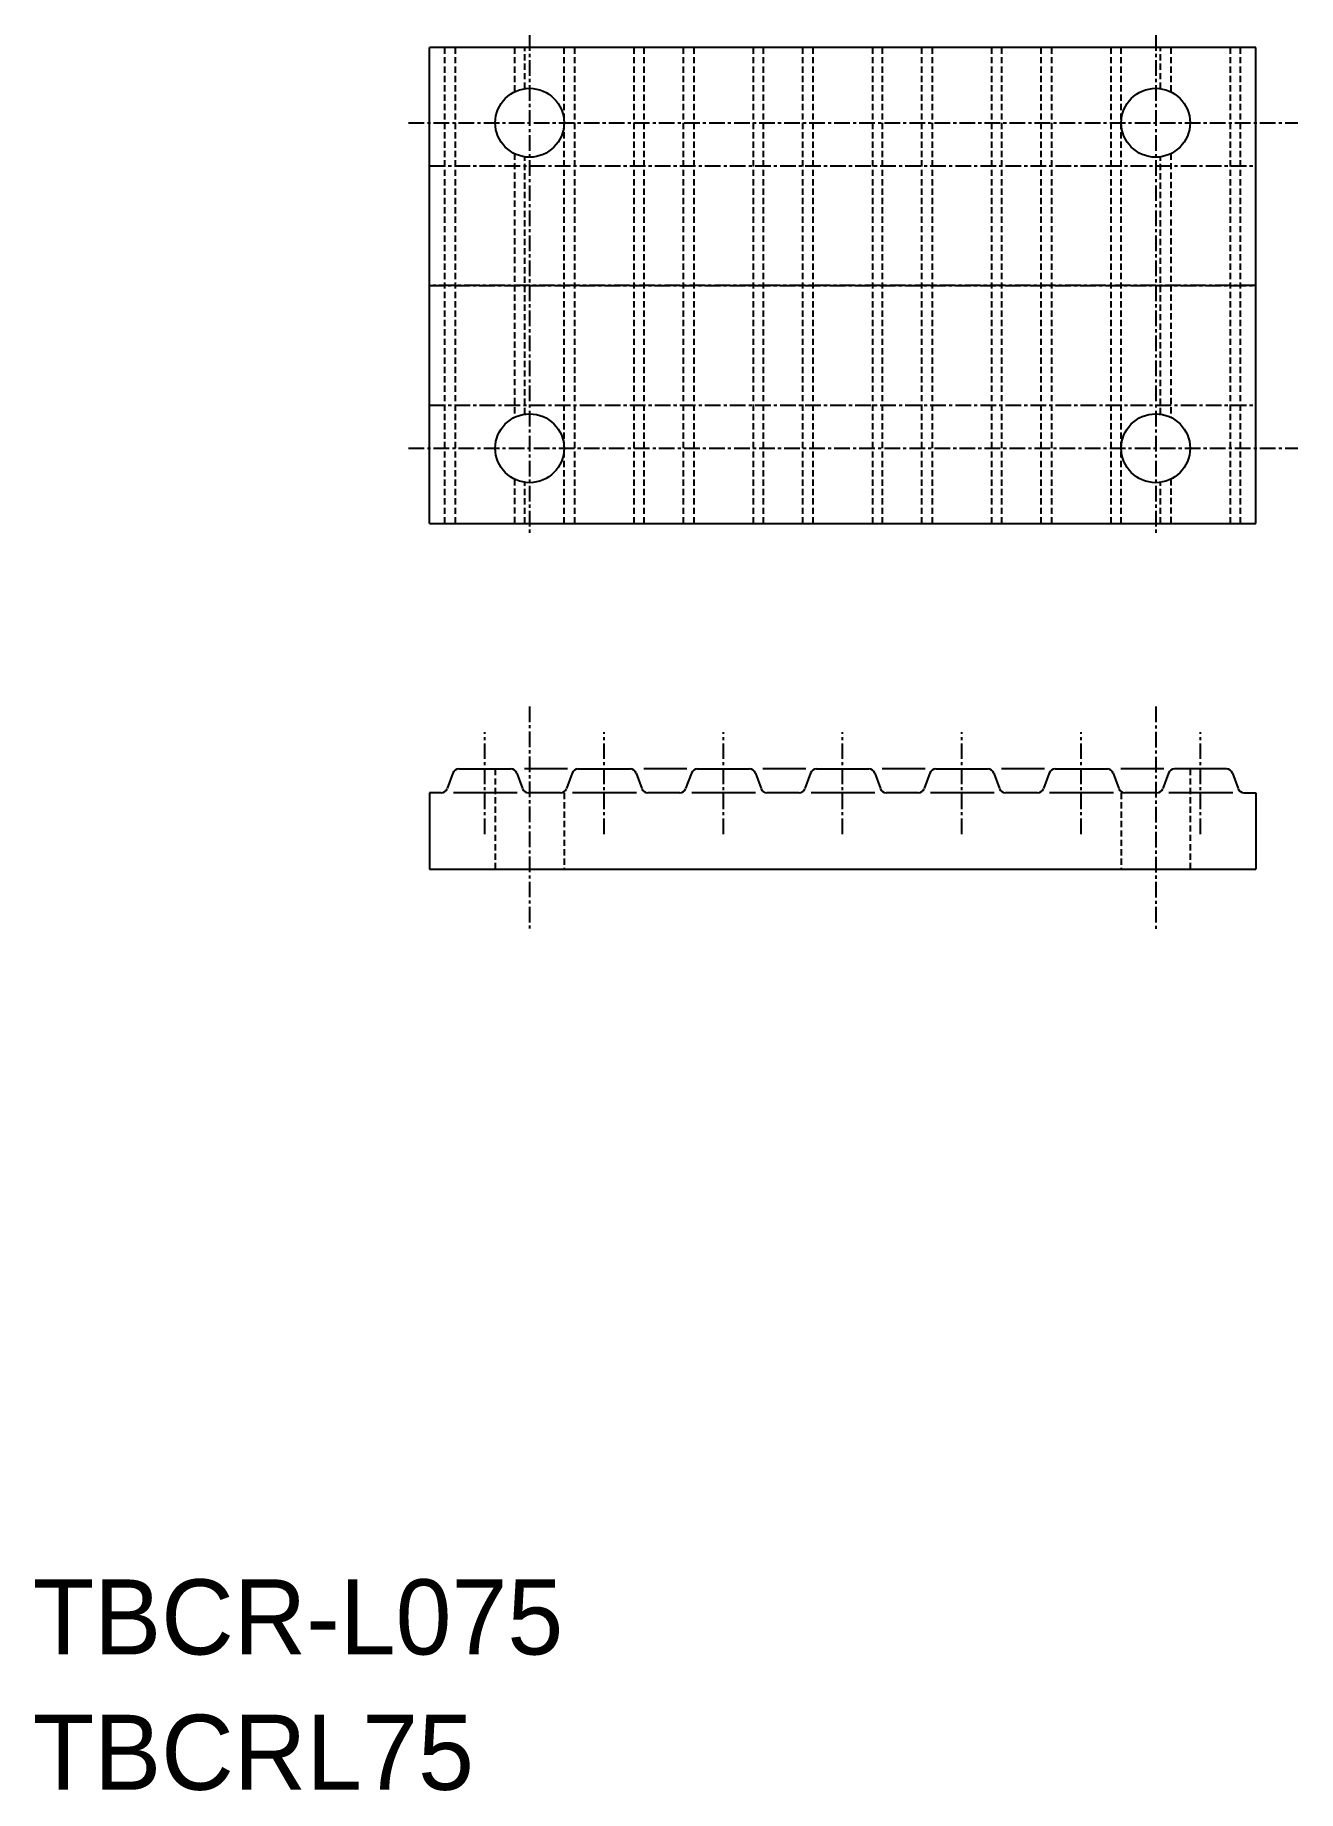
# Model space of a CAD drawing. Extents: x -286 to -185, y -61 to 79.
import ezdxf

# ---------------------------------------------------------------- set-up
doc = ezdxf.new("R2010")
doc.units = 0
doc.linetypes.add('CENTER', pattern=[2, 1.25, -0.25, 0.25, -0.25])
doc.linetypes.add('DASHED', pattern=[0.75, 0.5, -0.25])
doc.layers.get('0').update_dxf_attribs({"linetype": 'CONTINUOUS'})
doc.layers.add('CENTER', color=1, linetype='CENTER')

msp = doc.modelspace()

# ---------------------------------------------------------------- linework, layer by layer
at = {"color": 7, "linetype": 'CONTINUOUS'}
for p, q in [((-188.31, 78.35), (-254.31, 78.35)), ((-254.31, 40.35), (-254.31, 78.35)), ((-188.31, 40.35), (-188.31, 78.35)), ((-254.31, 40.35), (-188.31, 40.35)), ((-252.44, 20.4), (-252.9, 19.16)), ((-251.97, 20.73), (-247.8, 20.73)), ((-247.33, 20.4), (-246.88, 19.16)), ((-243.29, 20.73), (-246.73, 20.73)), ((-242.92, 20.4), (-243.37, 19.16)), ((-242.45, 20.73), (-238.27, 20.73)), ((-237.8, 20.4), (-237.35, 19.16)), ((-233.76, 20.73), (-237.2, 20.73)), ((-233.39, 20.4), (-233.85, 19.16)), ((-232.92, 20.73), (-228.75, 20.73)), ((-228.28, 20.4), (-227.83, 19.16)), ((-224.24, 20.73), (-227.68, 20.73)), ((-223.87, 20.4), (-224.32, 19.16)), ((-223.4, 20.73), (-219.22, 20.73)), ((-218.75, 20.4), (-218.3, 19.16)), ((-214.71, 20.73), (-218.15, 20.73)), ((-214.34, 20.4), (-214.8, 19.16)), ((-213.87, 20.73), (-209.7, 20.73)), ((-209.23, 20.4), (-208.78, 19.16)), ((-205.19, 20.73), (-208.63, 20.73)), ((-204.82, 20.4), (-205.27, 19.16)), ((-204.35, 20.73), (-200.17, 20.73)), ((-199.7, 20.4), (-199.25, 19.16)), ((-195.66, 20.73), (-199.1, 20.73)), ((-195.29, 20.4), (-195.75, 19.16)), ((-190.65, 20.73), (-194.82, 20.73)), ((-190.18, 20.4), (-189.73, 19.16)), ((-253.37, 18.83), (-254.31, 18.83)), ((-254.31, 18.83), (-254.31, 12.73)), ((-247.31, 18.83), (-252.4, 18.83)), ((-243.84, 18.83), (-246.41, 18.83)), ((-237.78, 18.83), (-242.88, 18.83)), ((-234.32, 18.83), (-236.88, 18.83)), ((-228.26, 18.83), (-233.35, 18.83)), ((-224.79, 18.83), (-227.36, 18.83)), ((-218.73, 18.83), (-223.83, 18.83)), ((-215.27, 18.83), (-217.83, 18.83)), ((-209.21, 18.83), (-214.3, 18.83)), ((-205.74, 18.83), (-208.31, 18.83)), ((-199.68, 18.83), (-204.78, 18.83)), ((-196.22, 18.83), (-198.78, 18.83)), ((-190.16, 18.83), (-195.25, 18.83)), ((-189.26, 18.83), (-188.31, 18.83)), ((-188.31, 18.83), (-188.31, 12.73)), ((-254.31, 12.73), (-188.31, 12.73))]:
    msp.add_line(p, q, dxfattribs=at)
at = {"color": 3, "linetype": 'DASHED'}
for p, q in [((-253.08, 40.35), (-253.08, 78.35)), ((-252.26, 78.35), (-252.26, 40.35)), ((-247.51, 78.35), (-247.51, 74.82)), ((-246.69, 75.07), (-246.69, 78.35)), ((-243.55, 40.35), (-243.55, 78.35)), ((-242.74, 78.35), (-242.74, 40.35)), ((-237.99, 78.35), (-237.99, 40.35)), ((-237.17, 40.35), (-237.17, 78.35)), ((-234.03, 40.35), (-234.03, 78.35)), ((-233.21, 78.35), (-233.21, 40.35)), ((-228.46, 78.35), (-228.46, 40.35)), ((-227.64, 40.35), (-227.64, 78.35)), ((-224.5, 40.35), (-224.5, 78.35)), ((-223.69, 78.35), (-223.69, 40.35)), ((-218.94, 78.35), (-218.94, 40.35)), ((-218.12, 40.35), (-218.12, 78.35)), ((-214.98, 40.35), (-214.98, 78.35)), ((-214.16, 78.35), (-214.16, 40.35)), ((-209.41, 78.35), (-209.41, 40.35)), ((-208.59, 40.35), (-208.59, 78.35)), ((-205.45, 40.35), (-205.45, 78.35)), ((-204.64, 78.35), (-204.64, 40.35)), ((-199.89, 78.35), (-199.89, 40.35)), ((-199.07, 40.35), (-199.07, 78.35)), ((-195.93, 75.07), (-195.93, 78.35)), ((-195.11, 78.35), (-195.11, 74.82)), ((-190.36, 78.35), (-190.36, 40.35)), ((-189.54, 40.35), (-189.54, 78.35)), ((-247.51, 69.88), (-247.51, 48.82)), ((-246.69, 49.07), (-246.69, 69.63)), ((-195.93, 49.07), (-195.93, 69.63)), ((-195.11, 69.88), (-195.11, 48.82)), ((-247.51, 43.88), (-247.51, 40.35)), ((-246.69, 40.35), (-246.69, 43.63)), ((-195.93, 40.35), (-195.93, 43.63)), ((-195.11, 43.88), (-195.11, 40.35)), ((-249.06, 20.73), (-249.06, 12.73)), ((-193.56, 20.73), (-193.56, 12.73)), ((-243.56, 18.83), (-243.56, 12.73)), ((-199.06, 18.83), (-199.06, 12.73))]:
    msp.add_line(p, q, dxfattribs=at)
at = {"color": 7, "linetype": 'CONTINUOUS'}
for centre in [(-246.31, 72.35), (-196.31, 72.35), (-246.31, 46.35), (-196.31, 46.35)]:
    msp.add_circle(centre, 2.75, dxfattribs=at)
for centre, start, end in [((-251.97, 20.23), 90, 160), ((-247.8, 20.23), 20, 90), ((-242.45, 20.23), 90, 160), ((-238.27, 20.23), 20, 90), ((-232.92, 20.23), 90, 160), ((-228.75, 20.23), 20, 90), ((-223.4, 20.23), 90, 160), ((-219.22, 20.23), 20, 90), ((-213.87, 20.23), 90, 160), ((-209.7, 20.23), 20, 90), ((-204.35, 20.23), 90, 160), ((-200.17, 20.23), 20, 90), ((-194.82, 20.23), 90, 160), ((-190.65, 20.23), 20, 90), ((-253.37, 19.33), 270, 340), ((-246.41, 19.33), 200, 270), ((-243.84, 19.33), 270, 340), ((-236.88, 19.33), 200, 270), ((-234.32, 19.33), 270, 340), ((-227.36, 19.33), 200, 270), ((-224.79, 19.33), 270, 340), ((-217.83, 19.33), 200, 270), ((-215.27, 19.33), 270, 340), ((-208.31, 19.33), 200, 270), ((-205.74, 19.33), 270, 340), ((-198.78, 19.33), 200, 270), ((-196.22, 19.33), 270, 340), ((-189.26, 19.33), 200, 270)]:
    msp.add_arc(centre, 0.5, start, end, dxfattribs=at)
at = {"layer": 'CENTER', "color": 1, "linetype": 'CENTER'}
for p, q in [((-246.31, 79.35), (-246.31, 39.35)), ((-196.31, 79.35), (-196.31, 39.35)), ((-255.98, 72.35), (-184.95, 72.35)), ((-254.31, 68.9), (-188.31, 68.9)), ((-254.33, 59.35), (-188.3, 59.35)), ((-188.3, 59.35), (-254.33, 59.35)), ((-254.31, 49.8), (-188.31, 49.8)), ((-255.98, 46.35), (-184.95, 46.35)), ((-246.31, 25.73), (-246.31, 7.73)), ((-196.31, 25.71), (-196.31, 7.73)), ((-249.89, 15.53), (-249.89, 23.66)), ((-240.36, 15.53), (-240.36, 23.66)), ((-230.84, 15.53), (-230.84, 23.66)), ((-221.31, 15.53), (-221.31, 23.66)), ((-211.79, 15.53), (-211.79, 23.66)), ((-202.26, 15.53), (-202.26, 23.66)), ((-192.74, 15.53), (-192.74, 23.66))]:
    msp.add_line(p, q, dxfattribs=at)

# ---------------------------------------------------------------- texts
at = {"color": 7, "linetype": 'CONTINUOUS'}
for s, p in [('TBCR-L075', (-285.99, -50)), ('TBCRL75', (-285.99, -60.81))]:
    msp.add_text(s, height=6, dxfattribs=at).set_placement(p)

doc.saveas('drawing.dxf')
